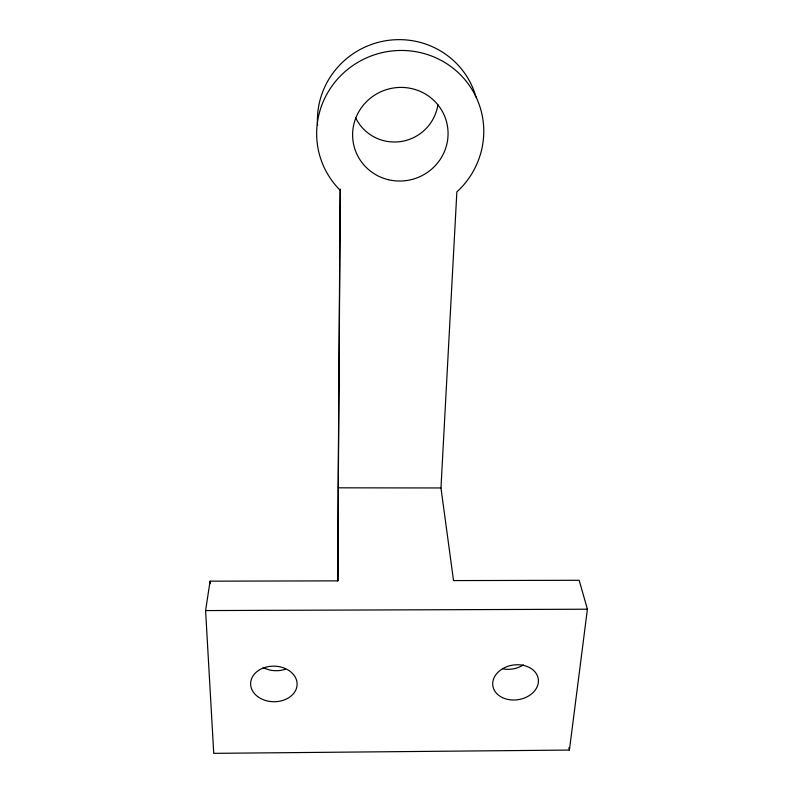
<?xml version="1.0" encoding="UTF-8"?>
<svg xmlns="http://www.w3.org/2000/svg" width="793" height="793" viewBox="0 0 793 793"><rect width="100%" height="100%" fill="white"/><g stroke="black" fill="none" stroke-linecap="round" stroke-linejoin="round"><path stroke-width="1.19" d="M338.294 487.824L338.185 580.863L210.086 581.17L205.595 610.57L213.743 753.35L569.424 750.069L587.405 609.212L579.177 580.288L453.527 580.585L440.967 487.963L456.857 191.866L459.375 189.527A83.751 81.798 -18.1 0 0 460.346 74.691A83.751 81.798 -18.1 0 0 343.349 73.144A83.751 81.798 -18.1 0 0 337.907 187.921L340.296 190.34L338.294 487.824L440.967 487.963M337.55 580.922L340.167 189.081M205.595 610.57L587.405 609.212M568.878 747.66L569.424 750.069M210.086 581.17L210.214 583.628M285.45 669.183A22.491 17.476 1.3 0 1 263.207 667.518M523.4 664.871A22.234 17.188 -8.8 0 1 502.712 668.796M317.577 125.502A80.965 79.469 -21.2 0 1 384.754 40.919A80.965 79.469 -21.2 0 1 476.058 97.182M437.885 104.726A43.615 43.1 -31.2 0 1 401.238 141.481A43.615 43.1 -31.2 0 1 355.591 117.691M502.524 697.642A22.967 17.486 -8.7 0 0 538.338 682.386A22.967 17.486 -8.7 0 0 505.815 667.101A22.967 17.486 -8.7 0 0 502.524 697.642M257.606 696.522A23.245 17.783 1.1 0 0 296.384 688.542A23.245 17.783 1.1 0 0 267.608 666.764A23.245 17.783 1.1 0 0 257.606 696.522M388.203 179.664A47.838 46.708 -17.9 0 0 446.39 121.27A47.838 46.708 -17.9 0 0 366.445 101.732A47.838 46.708 -17.9 0 0 388.203 179.664"/></g></svg>
